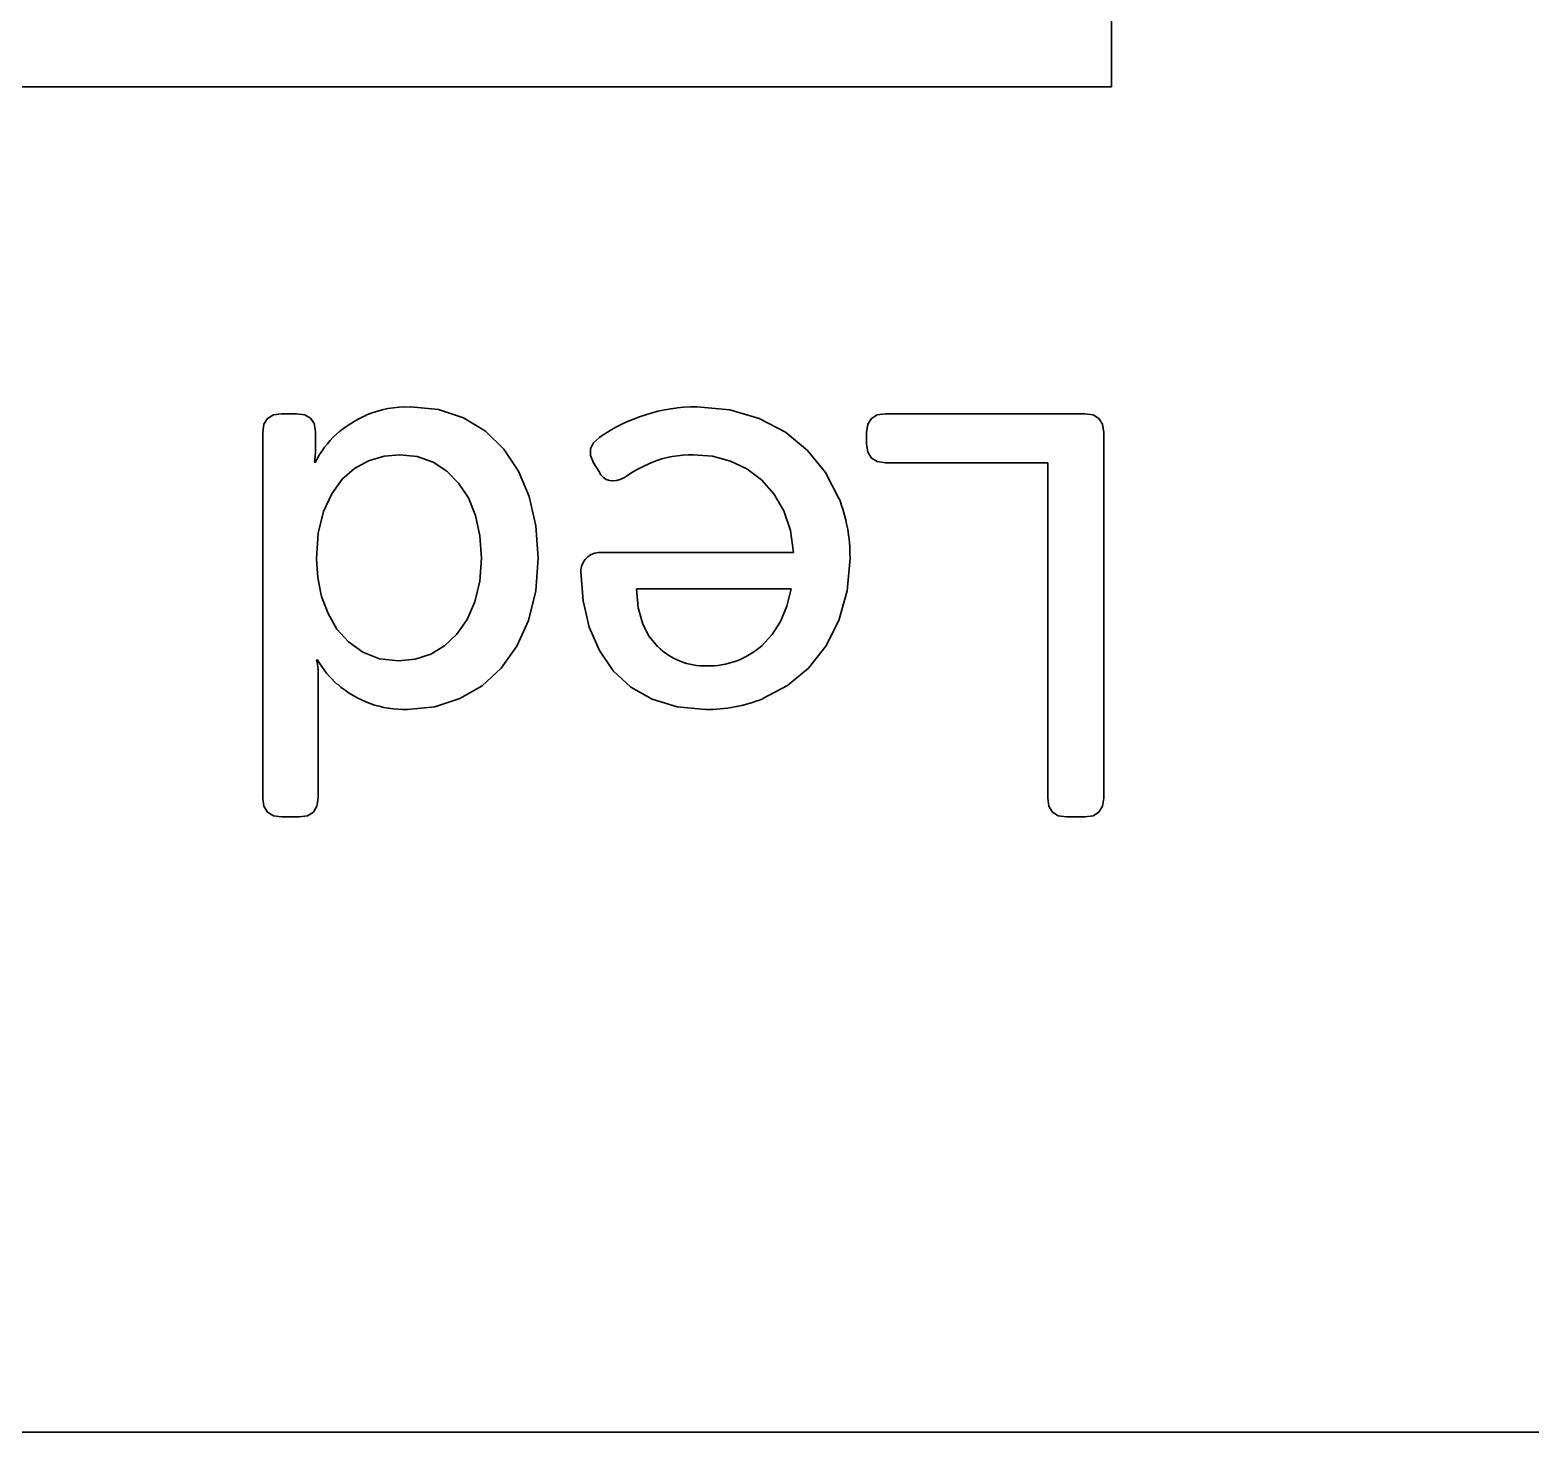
# Model space of a CAD drawing. Extents: x 241 to 1434, y 190 to 710.
# Drawn here: x 697.66 to 708.77, y 405.03 to 415.42 of the extents above; entities that cross this region are included whole.
import ezdxf

# ---------------------------------------------------------------- set-up
doc = ezdxf.new("R2010")
doc.units = 0

msp = doc.modelspace()

# ---------------------------------------------------------------- linework, layer by layer
at = {"color": 7, "lineweight": 35, "ltscale": 0.03375}
msp.add_line((705.671, 415), (705.671, 416.35), dxfattribs=at)
msp.add_line((705.671, 415), (705.671, 416.35), dxfattribs=at)
at = {"color": 7, "lineweight": 35}
for p, q in [((457.315, 415), (705.671, 415)), ((457.315, 415), (705.671, 415)), ((736.685, 405.03), (452.315, 405.03)), ((736.685, 405.03), (452.315, 405.03))]:
    msp.add_line(p, q, dxfattribs=at)
at = {"color": 7, "lineweight": 35, "ltscale": 0.00276}
msp.add_line((699.521, 412.578), (699.632, 412.578), dxfattribs=at)
msp.add_line((699.521, 412.578), (699.632, 412.578), dxfattribs=at)
at = {"color": 7, "lineweight": 35, "ltscale": 0.036935}
msp.add_line((703.995, 412.578), (705.473, 412.578), dxfattribs=at)
msp.add_line((703.995, 412.578), (705.473, 412.578), dxfattribs=at)
at = {"color": 7, "lineweight": 35, "ltscale": 0.067733}
msp.add_line((699.381, 409.729), (699.381, 412.438), dxfattribs=at)
msp.add_line((699.381, 409.729), (699.381, 412.438), dxfattribs=at)
at = {"color": 7, "lineweight": 35, "ltscale": 0.003069}
msp.add_line((699.771, 412.447), (699.771, 412.324), dxfattribs=at)
msp.add_line((699.771, 412.447), (699.771, 412.324), dxfattribs=at)
at = {"color": 7, "lineweight": 35, "ltscale": 0.002108}
msp.add_line((703.856, 412.354), (703.856, 412.438), dxfattribs=at)
msp.add_line((703.856, 412.354), (703.856, 412.438), dxfattribs=at)
at = {"color": 7, "lineweight": 35, "ltscale": 0.067725}
msp.add_line((705.613, 412.438), (705.613, 409.729), dxfattribs=at)
msp.add_line((705.613, 412.438), (705.613, 409.729), dxfattribs=at)
at = {"color": 7, "lineweight": 35, "ltscale": 0.000202942}
msp.add_line((699.763, 412.218), (699.771, 412.218), dxfattribs=at)
msp.add_line((699.763, 412.218), (699.771, 412.218), dxfattribs=at)
at = {"color": 7, "lineweight": 35, "ltscale": 0.001847}
msp.add_line((701.871, 412.151), (701.833, 412.214), dxfattribs=at)
msp.add_line((701.871, 412.151), (701.833, 412.214), dxfattribs=at)
at = {"color": 7, "lineweight": 35, "ltscale": 0.030057}
msp.add_line((705.198, 412.214), (703.995, 412.214), dxfattribs=at)
msp.add_line((705.198, 412.214), (703.995, 412.214), dxfattribs=at)
at = {"color": 7, "lineweight": 35, "ltscale": 0.062125}
msp.add_line((705.198, 409.729), (705.198, 412.214), dxfattribs=at)
msp.add_line((705.198, 409.729), (705.198, 412.214), dxfattribs=at)
at = {"color": 7, "lineweight": 35, "ltscale": 0.03578}
msp.add_line((701.883, 411.549), (703.314, 411.549), dxfattribs=at)
msp.add_line((701.883, 411.549), (703.314, 411.549), dxfattribs=at)
at = {"color": 7, "lineweight": 35, "ltscale": 0.028671}
msp.add_line((703.297, 411.279), (702.15, 411.279), dxfattribs=at)
msp.add_line((703.297, 411.279), (702.15, 411.279), dxfattribs=at)
at = {"color": 7, "lineweight": 35, "ltscale": 0.000212097}
msp.add_line((699.788, 410.753), (699.779, 410.753), dxfattribs=at)
msp.add_line((699.788, 410.753), (699.779, 410.753), dxfattribs=at)
at = {"color": 7, "lineweight": 35, "ltscale": 0.022013}
msp.add_line((699.792, 410.61), (699.792, 409.729), dxfattribs=at)
msp.add_line((699.792, 410.61), (699.792, 409.729), dxfattribs=at)
at = {"color": 7, "lineweight": 35, "ltscale": 0.003282}
msp.add_line((699.652, 409.589), (699.521, 409.589), dxfattribs=at)
msp.add_line((699.652, 409.589), (699.521, 409.589), dxfattribs=at)
at = {"color": 7, "lineweight": 35, "ltscale": 0.003395}
msp.add_line((705.473, 409.59), (705.337, 409.59), dxfattribs=at)
msp.add_line((705.473, 409.59), (705.337, 409.59), dxfattribs=at)
at = {"color": 7, "lineweight": 35}
for points in [[(700.478, 412.629), (700.684, 412.608), (700.869, 412.547), (701.031, 412.448), (701.168, 412.316), (701.276, 412.153), (701.356, 411.963), (701.405, 411.746), (701.422, 411.507)], [(700.478, 412.629), (700.684, 412.608), (700.869, 412.547), (701.031, 412.448), (701.168, 412.316), (701.276, 412.153), (701.356, 411.963), (701.405, 411.746), (701.422, 411.507)], [(702.6, 412.629), (702.842, 412.607), (703.061, 412.542), (703.254, 412.44), (703.419, 412.305), (703.552, 412.141), (703.651, 411.95)], [(702.6, 412.629), (702.842, 412.607), (703.061, 412.542), (703.254, 412.44), (703.419, 412.305), (703.552, 412.141), (703.651, 411.95)], [(699.381, 412.438), (699.39, 412.5), (699.416, 412.543), (699.46, 412.569), (699.521, 412.578)], [(699.381, 412.438), (699.39, 412.5), (699.416, 412.543), (699.46, 412.569), (699.521, 412.578)], [(699.632, 412.578), (699.693, 412.57), (699.736, 412.545), (699.763, 412.504), (699.771, 412.447)], [(699.632, 412.578), (699.693, 412.57), (699.736, 412.545), (699.763, 412.504), (699.771, 412.447)], [(703.856, 412.438), (703.865, 412.5), (703.891, 412.543), (703.934, 412.569), (703.995, 412.578)], [(703.856, 412.438), (703.865, 412.5), (703.891, 412.543), (703.934, 412.569), (703.995, 412.578)], [(705.473, 412.578), (705.534, 412.569), (705.578, 412.543), (705.604, 412.499), (705.613, 412.438)], [(705.473, 412.578), (705.534, 412.569), (705.578, 412.543), (705.604, 412.499), (705.613, 412.438)], [(701.833, 412.214), (701.81, 412.268), (701.81, 412.318), (701.832, 412.363), (701.876, 412.401)], [(701.833, 412.214), (701.81, 412.268), (701.81, 412.318), (701.832, 412.363), (701.876, 412.401)], [(700.397, 412.274), (700.28, 412.263), (700.166, 412.229), (700.062, 412.172), (699.97, 412.092), (699.892, 411.985), (699.832, 411.852), (699.792, 411.692), (699.779, 411.503)], [(700.397, 412.274), (700.28, 412.263), (700.166, 412.229), (700.062, 412.172), (699.97, 412.092), (699.892, 411.985), (699.832, 411.852), (699.792, 411.692), (699.779, 411.503)], [(701.003, 411.507), (700.991, 411.673), (700.958, 411.823), (700.905, 411.954), (700.833, 412.064), (700.745, 412.153), (700.643, 412.219), (700.526, 412.26), (700.397, 412.274)], [(701.003, 411.507), (700.991, 411.673), (700.958, 411.823), (700.905, 411.954), (700.833, 412.064), (700.745, 412.153), (700.643, 412.219), (700.526, 412.26), (700.397, 412.274)], [(703.314, 411.549), (703.292, 411.713), (703.242, 411.858), (703.169, 411.983), (703.077, 412.087), (702.969, 412.168), (702.847, 412.227), (702.714, 412.262), (702.573, 412.273)], [(703.314, 411.549), (703.292, 411.713), (703.242, 411.858), (703.169, 411.983), (703.077, 412.087), (702.969, 412.168), (702.847, 412.227), (702.714, 412.262), (702.573, 412.273)], [(703.995, 412.214), (703.934, 412.223), (703.891, 412.249), (703.865, 412.293), (703.856, 412.354)], [(703.995, 412.214), (703.934, 412.223), (703.891, 412.249), (703.865, 412.293), (703.856, 412.354)], [(699.779, 411.503), (699.789, 411.361), (699.817, 411.224), (699.865, 411.096), (699.931, 410.982), (700.017, 410.886), (700.122, 410.811), (700.246, 410.762), (700.388, 410.745)], [(699.779, 411.503), (699.789, 411.361), (699.817, 411.224), (699.865, 411.096), (699.931, 410.982), (700.017, 410.886), (700.122, 410.811), (700.246, 410.762), (700.388, 410.745)], [(700.388, 410.745), (700.511, 410.758), (700.626, 410.796), (700.729, 410.858), (700.82, 410.944), (700.896, 411.053), (700.954, 411.184), (700.99, 411.336), (701.003, 411.507)], [(700.388, 410.745), (700.511, 410.758), (700.626, 410.796), (700.729, 410.858), (700.82, 410.944), (700.896, 411.053), (700.954, 411.184), (700.99, 411.336), (701.003, 411.507)], [(701.422, 411.507), (701.404, 411.265), (701.35, 411.046), (701.264, 410.854), (701.149, 410.692), (701.007, 410.562), (700.842, 410.466), (700.656, 410.406), (700.453, 410.385)], [(701.422, 411.507), (701.404, 411.265), (701.35, 411.046), (701.264, 410.854), (701.149, 410.692), (701.007, 410.562), (700.842, 410.466), (700.656, 410.406), (700.453, 410.385)], [(703.733, 411.507), (703.712, 411.265), (703.65, 411.046), (703.554, 410.854), (703.426, 410.692), (703.271, 410.563), (703.087, 410.466)], [(703.733, 411.507), (703.712, 411.265), (703.65, 411.046), (703.554, 410.854), (703.426, 410.692), (703.271, 410.563), (703.087, 410.466)], [(702.662, 410.385), (702.453, 410.404), (702.268, 410.461), (702.109, 410.552), (701.978, 410.673), (701.876, 410.822), (701.801, 410.995), (701.755, 411.191), (701.739, 411.405)], [(702.662, 410.385), (702.453, 410.404), (702.268, 410.461), (702.109, 410.552), (701.978, 410.673), (701.876, 410.822), (701.801, 410.995), (701.755, 411.191), (701.739, 411.405)], [(702.15, 411.279), (702.164, 411.139), (702.198, 411.019), (702.245, 410.927), (702.308, 410.851)], [(702.15, 411.279), (702.164, 411.139), (702.198, 411.019), (702.245, 410.927), (702.308, 410.851)], [(703.079, 410.858), (703.157, 410.941), (703.219, 411.038), (703.266, 411.151), (703.297, 411.279)], [(703.079, 410.858), (703.157, 410.941), (703.219, 411.038), (703.266, 411.151), (703.297, 411.279)], [(699.521, 409.589), (699.46, 409.598), (699.416, 409.624), (699.39, 409.668), (699.381, 409.729)], [(699.521, 409.589), (699.46, 409.598), (699.416, 409.624), (699.39, 409.668), (699.381, 409.729)], [(699.792, 409.729), (699.783, 409.668), (699.757, 409.624), (699.714, 409.598), (699.652, 409.589)], [(699.792, 409.729), (699.783, 409.668), (699.757, 409.624), (699.714, 409.598), (699.652, 409.589)], [(705.337, 409.59), (705.276, 409.598), (705.233, 409.625), (705.206, 409.668), (705.198, 409.729)], [(705.337, 409.59), (705.276, 409.598), (705.233, 409.625), (705.206, 409.668), (705.198, 409.729)], [(705.613, 409.729), (705.604, 409.668), (705.578, 409.625), (705.534, 409.598), (705.473, 409.59)], [(705.613, 409.729), (705.604, 409.668), (705.578, 409.625), (705.534, 409.598), (705.473, 409.59)]]:
    msp.add_lwpolyline(points, dxfattribs=at)
for centre, radius, start, end in [((700.448, 411.86), 0.768, 87.8022, 113.2399), ((700.448, 411.86), 0.768, 87.8022, 113.2399), ((702.6, 411.363), 1.266, 90.0321, 124.9267), ((702.6, 411.363), 1.266, 90.0321, 124.9267), ((700.527, 411.727), 0.921, 114.4269, 130.5913), ((700.527, 411.727), 0.921, 114.4269, 130.5913), ((700.408, 411.9), 0.712, 132.4244, 153.4497), ((700.408, 411.9), 0.712, 132.4244, 153.4497), ((699.238, 412.31), 0.534, 350.1047, 1.5245), ((699.238, 412.31), 0.534, 350.1047, 1.5245), ((702.554, 411.5), 0.773, 88.5519, 112.0144), ((702.554, 411.5), 0.773, 88.5519, 112.0144), ((702.649, 411.271), 1.02, 112.1507, 125.2049), ((702.649, 411.271), 1.02, 112.1507, 125.2049), ((702.543, 411.518), 1.19, 359.5098, 21.2981), ((702.543, 411.518), 1.19, 359.5098, 21.2981), ((701.881, 411.408), 0.142, 135.8183, 181.0478), ((701.881, 411.408), 0.142, 135.8183, 181.0478), ((701.878, 411.413), 0.136, 87.8002, 136.2596), ((701.878, 411.413), 0.136, 87.8002, 136.2596), ((702.661, 411.212), 0.504, 225.6639, 271.1134), ((702.661, 411.212), 0.504, 225.6639, 271.1134), ((702.683, 411.306), 0.598, 268.8154, 311.4497), ((702.683, 411.306), 0.598, 268.8154, 311.4497), ((699.335, 410.643), 0.458, 355.8195, 13.9488), ((699.335, 410.643), 0.458, 355.8195, 13.9488), ((700.353, 411.062), 0.644, 208.6186, 229.6439), ((700.353, 411.062), 0.644, 208.6186, 229.6439), ((700.427, 411.126), 0.74, 228.475, 271.9737), ((700.427, 411.126), 0.74, 228.475, 271.9737), ((702.672, 411.5), 1.115, 269.4708, 291.8724), ((702.672, 411.5), 1.115, 269.4708, 291.8724)]:
    msp.add_arc(centre, radius, start, end, dxfattribs=at)
msp.add_ellipse((705.025, 420.953), major_axis=(-3.084, -8.868), ratio=0.102778, start_param=6.191645, end_param=6.394301, dxfattribs=at)
msp.add_ellipse((705.025, 420.953), major_axis=(-3.084, -8.868), ratio=0.102778, start_param=6.191645, end_param=6.394301, dxfattribs=at)

doc.saveas('drawing.dxf')
